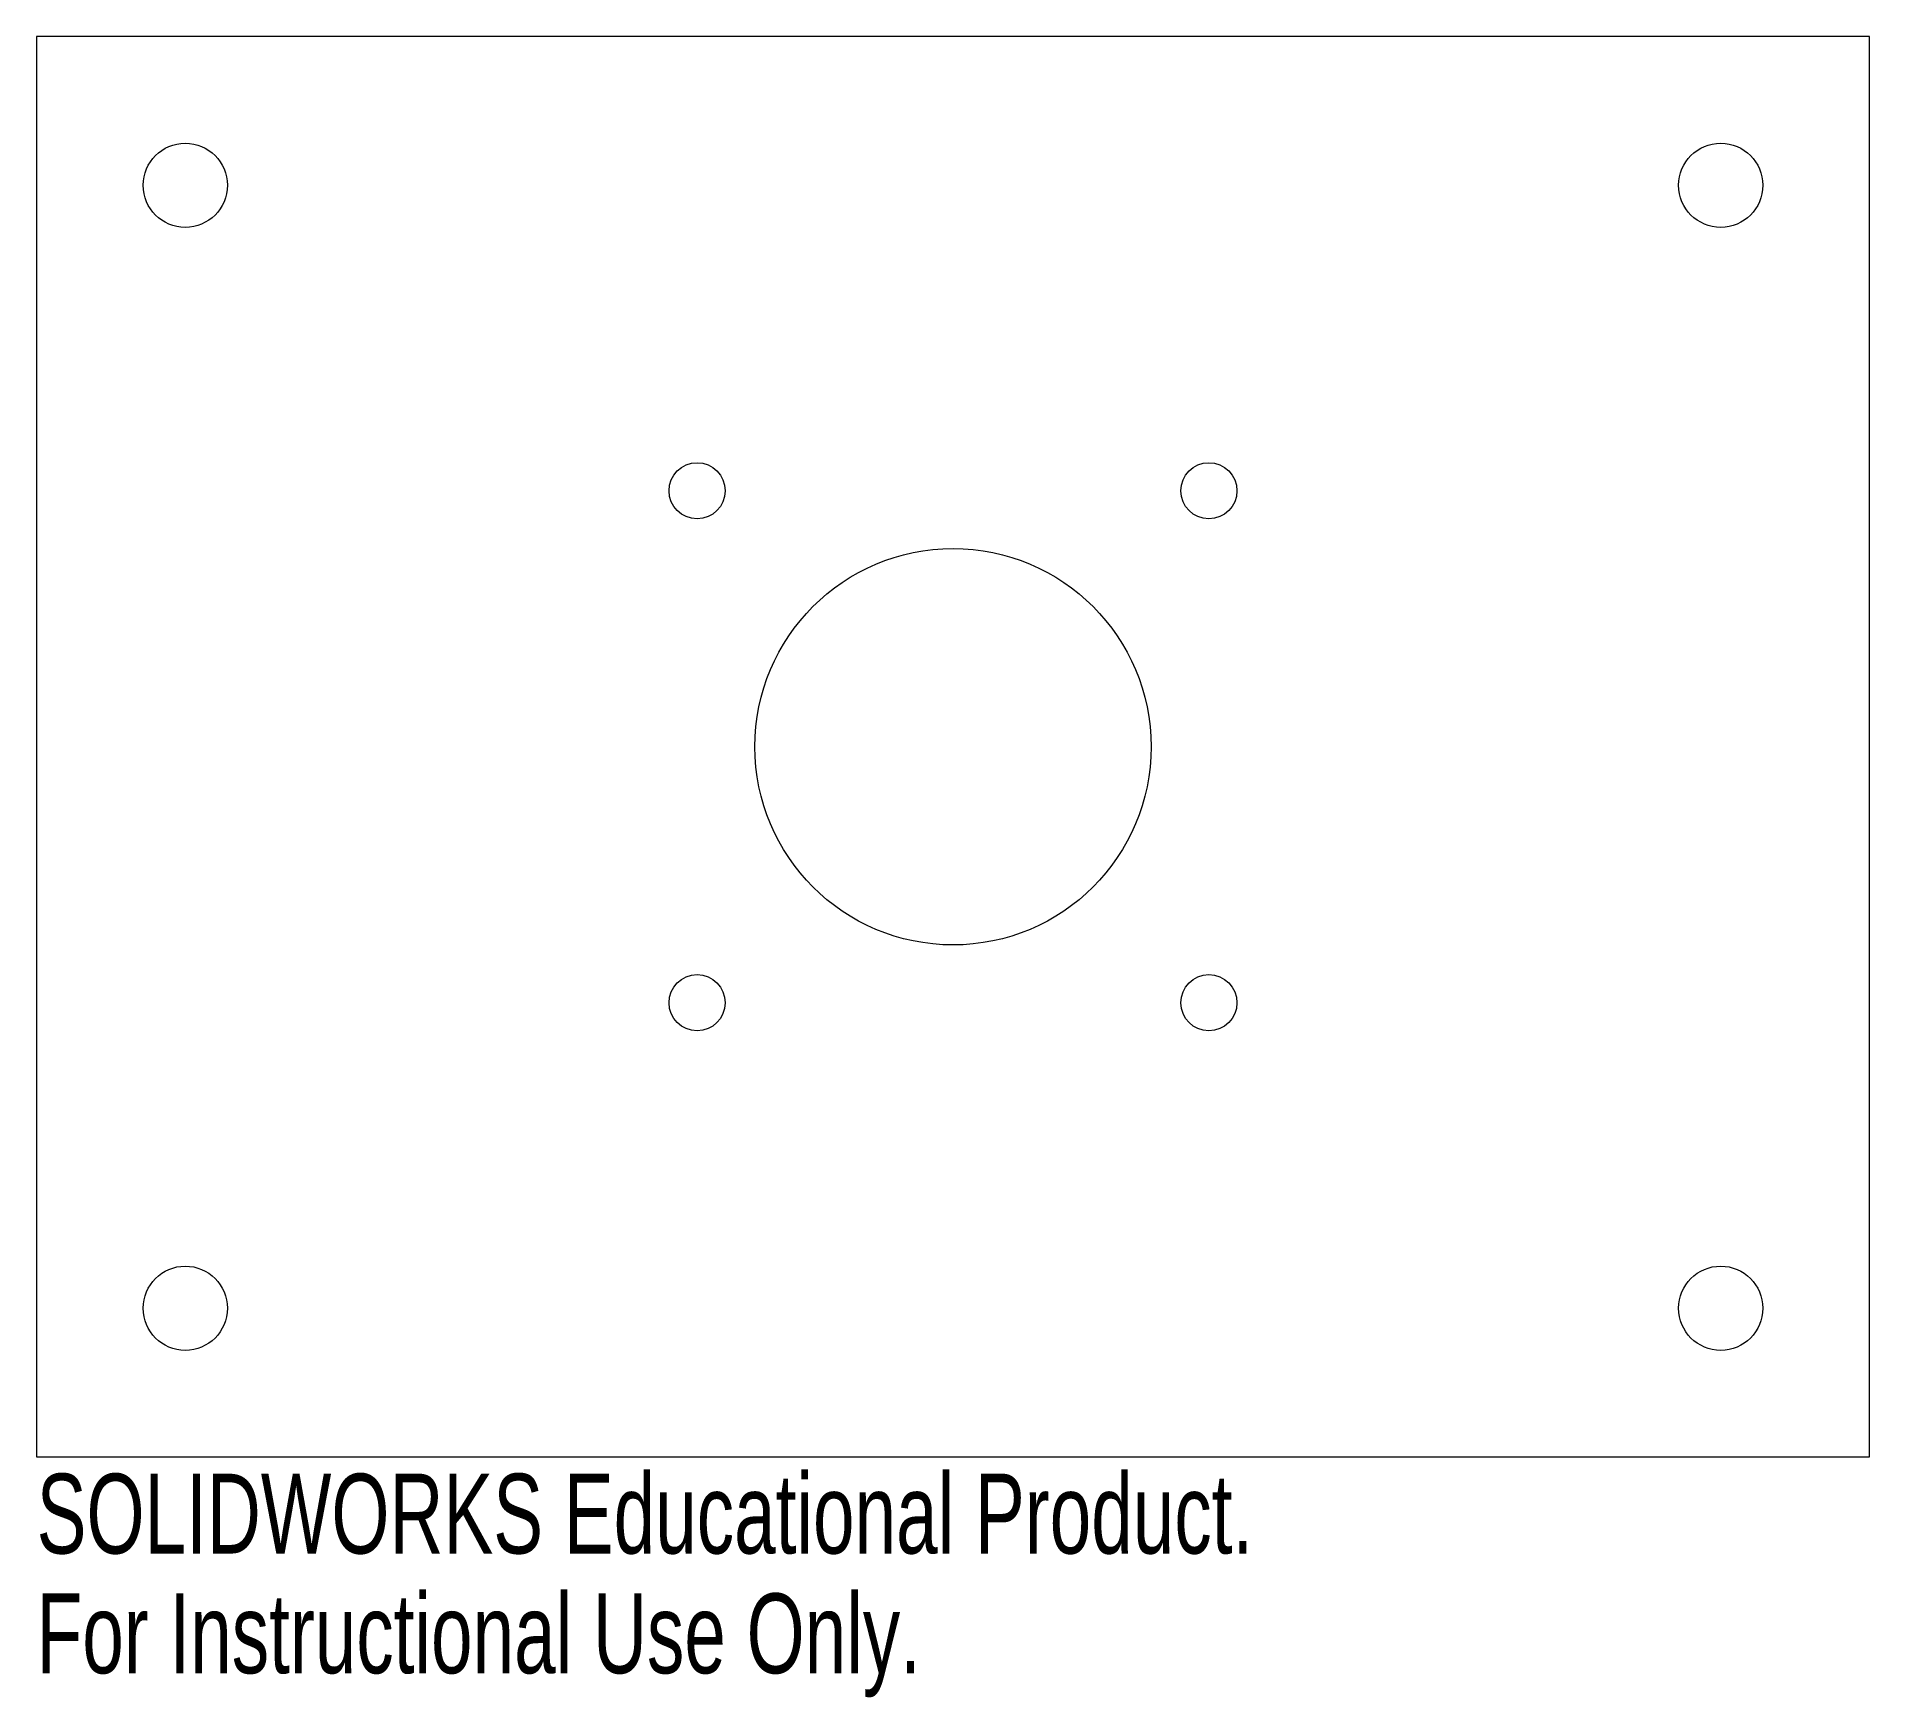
# Model space of a CAD drawing. Header units: millimetres. Extents: x 0 to 111, y -15 to 86.
import ezdxf

# ---------------------------------------------------------------- set-up
doc = ezdxf.new("R2010")
doc.units = ezdxf.units.MM
doc.styles.add('SLDTEXTSTYLE0', font='TXT', dxfattribs={"width": 0.7})

msp = doc.modelspace()

# ---------------------------------------------------------------- linework, layer by layer
at = {"color": 7, "linetype": 'Continuous', "lineweight": 15}
for p, q in [((0, 86), (0, 0)), ((111, 86), (0, 86)), ((111, 0), (111, 86)), ((0, 0), (111, 0))]:
    msp.add_line(p, q, dxfattribs=at)
for centre, radius in [((9, 77), 2.55), ((102, 77), 2.55), ((40, 58.5), 1.7), ((71, 58.5), 1.7), ((55.5, 43), 12), ((40, 27.5), 1.7), ((71, 27.5), 1.7), ((9, 9), 2.55), ((102, 9), 2.55)]:
    msp.add_circle(centre, radius, dxfattribs=at)

# ---------------------------------------------------------------- texts
at = {"color": 7, "linetype": 'Continuous', "char_height": 4.8336, "attachment_point": 1, "style": 'SLDTEXTSTYLE0'}
for s, insert in [('SOLIDWORKS Educational Product.', (0, -1.02)), ('For Instructional Use Only.', (0, -8.27))]:
    msp.add_mtext(s, dxfattribs=dict(at, insert=insert))

doc.saveas('drawing.dxf')
